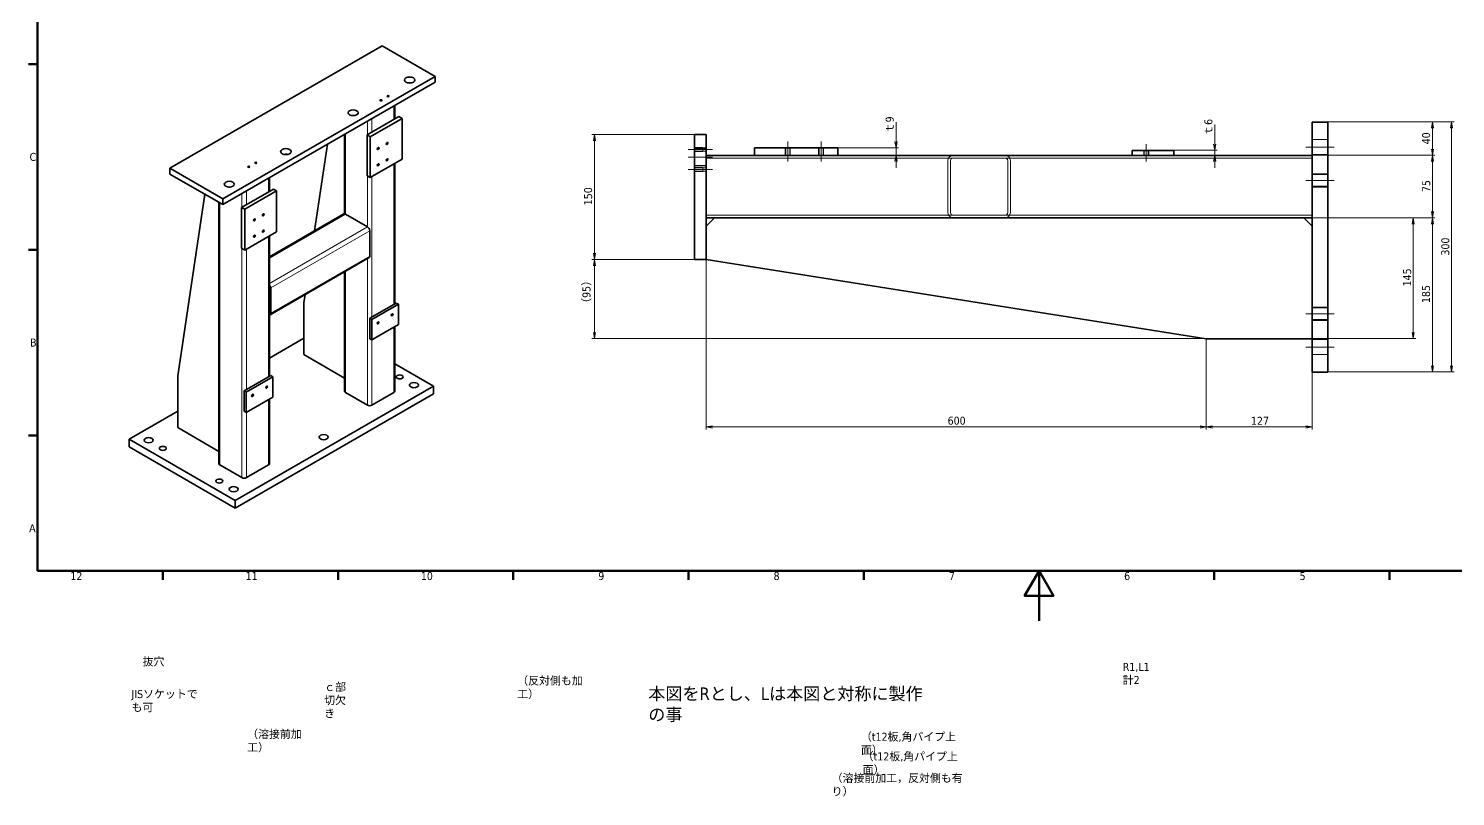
# Model space of a CAD drawing. Header units: millimetres. Extents: x 0 to 2644, y -211 to 1782.
# Drawn here: x 49 to 1761, y -211 to 711 of the extents above; entities that cross this region are included whole.
import ezdxf

# ---------------------------------------------------------------- set-up
doc = ezdxf.new("R2010")
doc.units = ezdxf.units.MM
doc.header["$LTSCALE"] = 3
for name, color, linetype, lineweight in [('Border (ISO)', 7, 'Continuous', 70), ('Centerline (ISO)', 7, 'Continuous', 5), ('Dimension (ISO)', 7, 'Continuous', 25), ('Hidden (ISO)', 7, 'Continuous', 5), ('Symbol (ISO)', 7, 'Continuous', 25), ('Visible (ISO)', 7, 'Continuous', 35), ('Visible Narrow (ISO)', 7, 'Continuous', 5)]:
    doc.layers.add(name, color=color, linetype=linetype, lineweight=lineweight)
doc.styles.add('MX_NOTE_STANDARD', font='tahoma.ttf')
doc.styles.add('Note Text (JIS)', font='tahoma.ttf')
doc.dimstyles.new('Default (JIS)', dxfattribs={"dimscale": 3, "dimtxt": 3.2, "dimasz": 2.5, "dimexe": 1, "dimexo": 0, "dimgap": 0.8, "dimtad": 1, "dimrnd": 1e-08, "dimdsep": 46, "dimtxsty": 'Note Text (JIS)', "dimblk": 'OPEN', "dimcen": 0.09, "dimdle": 10, "dimclrd": 7, "dimclre": 7, "dimclrt": 256, "dimadec": 0, "dimazin": 2, "dimtfac": 0.78125, "dimtmove": 0, "dimatfit": 3, "dimldrblk": 'OPEN', "dimfxl": 1, "dimtolj": 1, "dimtzin": 0, "dimlwd": 0, "dimlwe": 0, "dimarcsym": 0})

# ---------------------------------------------------------------- blocks, each defined once
blk = doc.blocks.new('図面枠 既定の図面枠')
at = {"layer": 'Border (ISO)'}
for p, q in [((20, 222.75), (16.4, 222.75)), ((20, 148.5), (16.4, 148.5)), ((20, 74.25), (16.4, 74.25)), ((70.08, 20), (70.08, 16.4)), ((140.17, 20), (140.17, 16.4)), ((210.25, 20), (210.25, 16.4)), ((280.33, 20), (280.33, 16.4)), ((350.42, 20), (350.42, 16.4)), ((490.58, 20), (490.58, 16.4)), ((560.67, 20), (560.67, 16.4))]:
    blk.add_line(p, q, dxfattribs=at)
at = {"layer": 'Border (ISO)', "flags": 128}
for points in [[(20, 20), (20, 574), (821, 574), (821, 20), (20, 20)], [(420.5, 0), (420.5, 20), (414.73, 10), (426.27, 10), (420.5, 20)]]:
    blk.add_lwpolyline(points, dxfattribs=at)
at = {"layer": 'Border (ISO)', "char_height": 3.2, "attachment_point": 7, "style": 'MX_NOTE_STANDARD'}
for s, insert in [('C', (16.82, 183.97)), ('B', (17.02, 109.78)), ('A', (16.64, 35.53)), ('12', (33.12, 16.4)), ('11', (103.2, 16.4)), ('10', (173.29, 16.33)), ('9', (244.23, 16.34)), ('8', (314.33, 16.33)), ('7', (384.47, 16.4)), ('6', (454.52, 16.33)), ('5', (524.69, 16.33))]:
    blk.add_mtext(s, dxfattribs=dict(at, insert=insert))
blk = doc.blocks.new('_Open')
at = {"color": 0, "linetype": 'ByBlock', "lineweight": -2}
for p, q in [((-1, 0.17), (0, 0)), ((-1, -0.17), (0, 0)), ((0, 0), (-1, 0))]:
    blk.add_line(p, q, dxfattribs=at)
blk = doc.blocks.new('*D79')
at = {"layer": 'Defpoints', "color": 0, "linetype": 'Continuous', "transparency": 16777216}
for p in [(728.1, 583.8), (848.1, 583.8), (848.1, 433.8)]:
    blk.add_point(p, dxfattribs=at)
at = {"layer": 'Dimension (ISO)', "color": 7, "linetype": 'Continuous', "lineweight": 0, "transparency": 16777216}
for p, q in [((848.1, 583.8), (725.1, 583.8)), ((728.1, 441.3), (728.1, 576.3)), ((848.1, 433.8), (725.1, 433.8))]:
    blk.add_line(p, q, dxfattribs=at)
at = {"layer": 'Dimension (ISO)', "color": 7, "linetype": 'Continuous', "lineweight": 0, "transparency": 16777216, "xscale": 7.5, "yscale": 7.5, "zscale": 7.5}
for p, rotation in [((728.1, 583.8), 90), ((728.1, 433.8), 270)]:
    blk.add_blockref('_Open', p, dxfattribs=dict(at, rotation=rotation))
at = {"layer": 'Dimension (ISO)', "linetype": 'Continuous', "lineweight": 5, "transparency": 16777216, "insert": (715.7, 498.9), "char_height": 9.6, "attachment_point": 1, "rotation": 90, "style": 'Note Text (JIS)'}
blk.add_mtext('\\A1;150', dxfattribs=at)
blk = doc.blocks.new('*D80')
at = {"layer": 'Defpoints', "color": 0, "linetype": 'Continuous', "transparency": 16777216}
for p in [(1589.1, 483.8), (1710.4, 483.8), (1589.1, 338.8)]:
    blk.add_point(p, dxfattribs=at)
at = {"layer": 'Dimension (ISO)', "color": 7, "linetype": 'Continuous', "lineweight": 0, "transparency": 16777216}
for p, q in [((1589.1, 483.8), (1713.4, 483.8)), ((1710.4, 346.3), (1710.4, 476.3)), ((1589.1, 338.8), (1713.4, 338.8))]:
    blk.add_line(p, q, dxfattribs=at)
at = {"layer": 'Dimension (ISO)', "color": 7, "linetype": 'Continuous', "lineweight": 0, "transparency": 16777216, "xscale": 7.5, "yscale": 7.5, "zscale": 7.5}
for p, rotation in [((1710.4, 483.8), 90), ((1710.4, 338.8), 270)]:
    blk.add_blockref('_Open', p, dxfattribs=dict(at, rotation=rotation))
at = {"layer": 'Dimension (ISO)', "linetype": 'Continuous', "lineweight": 5, "transparency": 16777216, "insert": (1698.2, 401.5), "char_height": 9.6, "attachment_point": 1, "rotation": 90, "style": 'Note Text (JIS)'}
blk.add_mtext('\\A1;145', dxfattribs=at)
blk = doc.blocks.new('*D81')
at = {"layer": 'Defpoints', "color": 0, "linetype": 'Continuous', "transparency": 16777216}
for p in [(1608.1, 598.8), (1756.4, 598.8), (1608.1, 298.8)]:
    blk.add_point(p, dxfattribs=at)
at = {"layer": 'Dimension (ISO)', "color": 7, "linetype": 'Continuous', "lineweight": 0, "transparency": 16777216}
for p, q in [((1608.1, 598.8), (1759.4, 598.8)), ((1756.4, 306.3), (1756.4, 591.3)), ((1608.1, 298.8), (1759.4, 298.8))]:
    blk.add_line(p, q, dxfattribs=at)
at = {"layer": 'Dimension (ISO)', "color": 7, "linetype": 'Continuous', "lineweight": 0, "transparency": 16777216, "xscale": 7.5, "yscale": 7.5, "zscale": 7.5}
for p, rotation in [((1756.4, 598.8), 90), ((1756.4, 298.8), 270)]:
    blk.add_blockref('_Open', p, dxfattribs=dict(at, rotation=rotation))
at = {"layer": 'Dimension (ISO)', "linetype": 'Continuous', "lineweight": 5, "transparency": 16777216, "insert": (1744, 438.5), "char_height": 9.6, "attachment_point": 1, "rotation": 90, "style": 'Note Text (JIS)'}
blk.add_mtext('\\A1;300', dxfattribs=at)
blk = doc.blocks.new('*D82')
at = {"layer": 'Defpoints', "color": 0, "linetype": 'Continuous', "transparency": 16777216}
for p in [(1589.1, 558.8), (1733.4, 558.8), (1589.1, 483.8)]:
    blk.add_point(p, dxfattribs=at)
at = {"layer": 'Dimension (ISO)', "color": 7, "linetype": 'Continuous', "lineweight": 0, "transparency": 16777216}
for p, q in [((1589.1, 558.8), (1736.4, 558.8)), ((1733.4, 491.3), (1733.4, 551.3)), ((1589.1, 483.8), (1736.4, 483.8))]:
    blk.add_line(p, q, dxfattribs=at)
at = {"layer": 'Dimension (ISO)', "color": 7, "linetype": 'Continuous', "lineweight": 0, "transparency": 16777216, "xscale": 7.5, "yscale": 7.5, "zscale": 7.5}
for p, rotation in [((1733.4, 558.8), 90), ((1733.4, 483.8), 270)]:
    blk.add_blockref('_Open', p, dxfattribs=dict(at, rotation=rotation))
at = {"layer": 'Dimension (ISO)', "linetype": 'Continuous', "lineweight": 5, "transparency": 16777216, "insert": (1721.2, 514.7), "char_height": 9.6, "attachment_point": 1, "rotation": 90, "style": 'Note Text (JIS)'}
blk.add_mtext('\\A1;75', dxfattribs=at)
blk = doc.blocks.new('*D83')
at = {"layer": 'Defpoints', "color": 0, "linetype": 'Continuous', "transparency": 16777216}
for p in [(1608.1, 598.8), (1733.4, 598.8), (1589.1, 558.8)]:
    blk.add_point(p, dxfattribs=at)
at = {"layer": 'Dimension (ISO)', "color": 7, "linetype": 'Continuous', "lineweight": 0, "transparency": 16777216}
for p, q in [((1608.1, 598.8), (1736.4, 598.8)), ((1733.4, 566.3), (1733.4, 591.3)), ((1589.1, 558.8), (1736.4, 558.8))]:
    blk.add_line(p, q, dxfattribs=at)
at = {"layer": 'Dimension (ISO)', "color": 7, "linetype": 'Continuous', "lineweight": 0, "transparency": 16777216, "xscale": 7.5, "yscale": 7.5, "zscale": 7.5}
for p, rotation in [((1733.4, 598.8), 90), ((1733.4, 558.8), 270)]:
    blk.add_blockref('_Open', p, dxfattribs=dict(at, rotation=rotation))
at = {"layer": 'Dimension (ISO)', "linetype": 'Continuous', "lineweight": 5, "transparency": 16777216, "insert": (1721, 572), "char_height": 9.6, "attachment_point": 1, "rotation": 90, "style": 'Note Text (JIS)'}
blk.add_mtext('\\A1;40', dxfattribs=at)
blk = doc.blocks.new('*D84')
at = {"layer": 'Defpoints', "color": 0, "linetype": 'Continuous', "transparency": 16777216}
for p in [(1589.1, 483.8), (1608.1, 298.8), (1733.4, 298.8)]:
    blk.add_point(p, dxfattribs=at)
at = {"layer": 'Dimension (ISO)', "color": 7, "linetype": 'Continuous', "lineweight": 0, "transparency": 16777216}
for p, q in [((1589.1, 483.8), (1736.4, 483.8)), ((1733.4, 476.3), (1733.4, 306.3)), ((1608.1, 298.8), (1736.4, 298.8))]:
    blk.add_line(p, q, dxfattribs=at)
at = {"layer": 'Dimension (ISO)', "color": 7, "linetype": 'Continuous', "lineweight": 0, "transparency": 16777216, "xscale": 7.5, "yscale": 7.5, "zscale": 7.5}
for p, rotation in [((1733.4, 483.8), 90), ((1733.4, 298.8), 270)]:
    blk.add_blockref('_Open', p, dxfattribs=dict(at, rotation=rotation))
at = {"layer": 'Dimension (ISO)', "linetype": 'Continuous', "lineweight": 5, "transparency": 16777216, "insert": (1720.9, 381.5), "char_height": 9.6, "attachment_point": 1, "rotation": 90, "style": 'Note Text (JIS)'}
blk.add_mtext('\\A1;185', dxfattribs=at)
blk = doc.blocks.new('*D85')
at = {"layer": 'Defpoints', "color": 0, "linetype": 'Continuous', "transparency": 16777216}
for p in [(1462.1, 338.8), (1589.1, 298.8), (1462.1, 232.8)]:
    blk.add_point(p, dxfattribs=at)
at = {"layer": 'Dimension (ISO)', "color": 7, "linetype": 'Continuous', "lineweight": 0, "transparency": 16777216}
for p, q in [((1462.1, 338.8), (1462.1, 229.8)), ((1589.1, 298.8), (1589.1, 229.8)), ((1581.6, 232.8), (1469.6, 232.8))]:
    blk.add_line(p, q, dxfattribs=at)
at = {"layer": 'Dimension (ISO)', "color": 7, "linetype": 'Continuous', "lineweight": 0, "transparency": 16777216, "xscale": 7.5, "yscale": 7.5, "zscale": 7.5, "rotation": 180}
blk.add_blockref('_Open', (1462.1, 232.8), dxfattribs=at)
at = {"layer": 'Dimension (ISO)', "color": 7, "linetype": 'Continuous', "lineweight": 0, "transparency": 16777216, "xscale": 7.5, "yscale": 7.5, "zscale": 7.5}
blk.add_blockref('_Open', (1589.1, 232.8), dxfattribs=at)
at = {"layer": 'Dimension (ISO)', "linetype": 'Continuous', "lineweight": 5, "transparency": 16777216, "insert": (1515.7, 245), "char_height": 9.6, "attachment_point": 1, "style": 'Note Text (JIS)'}
blk.add_mtext('\\A1;127', dxfattribs=at)
blk = doc.blocks.new('*D86')
at = {"layer": 'Defpoints', "color": 0, "linetype": 'Continuous', "transparency": 16777216}
for p in [(862.1, 433.8), (1462.1, 338.8), (1462.1, 232.8)]:
    blk.add_point(p, dxfattribs=at)
at = {"layer": 'Dimension (ISO)', "color": 7, "linetype": 'Continuous', "lineweight": 0, "transparency": 16777216}
for p, q in [((862.1, 433.8), (862.1, 229.8)), ((1462.1, 338.8), (1462.1, 229.8)), ((869.6, 232.8), (1454.6, 232.8))]:
    blk.add_line(p, q, dxfattribs=at)
at = {"layer": 'Dimension (ISO)', "color": 7, "linetype": 'Continuous', "lineweight": 0, "transparency": 16777216, "xscale": 7.5, "yscale": 7.5, "zscale": 7.5, "rotation": 180}
blk.add_blockref('_Open', (862.1, 232.8), dxfattribs=at)
at = {"layer": 'Dimension (ISO)', "color": 7, "linetype": 'Continuous', "lineweight": 0, "transparency": 16777216, "xscale": 7.5, "yscale": 7.5, "zscale": 7.5}
blk.add_blockref('_Open', (1462.1, 232.8), dxfattribs=at)
at = {"layer": 'Dimension (ISO)', "linetype": 'Continuous', "lineweight": 5, "transparency": 16777216, "insert": (1151.8, 245.2), "char_height": 9.6, "attachment_point": 1, "style": 'Note Text (JIS)'}
blk.add_mtext('\\A1;600', dxfattribs=at)
blk = doc.blocks.new('*D87')
at = {"layer": 'Defpoints', "color": 0, "linetype": 'Continuous', "transparency": 16777216}
for p in [(848.1, 433.8), (728.1, 338.8), (1462.1, 338.8)]:
    blk.add_point(p, dxfattribs=at)
at = {"layer": 'Dimension (ISO)', "color": 7, "linetype": 'Continuous', "lineweight": 0, "transparency": 16777216}
for p, q in [((848.1, 433.8), (725.1, 433.8)), ((728.1, 426.3), (728.1, 346.3)), ((1462.1, 338.8), (725.1, 338.8))]:
    blk.add_line(p, q, dxfattribs=at)
at = {"layer": 'Dimension (ISO)', "color": 7, "linetype": 'Continuous', "lineweight": 0, "transparency": 16777216, "xscale": 7.5, "yscale": 7.5, "zscale": 7.5}
for p, rotation in [((728.1, 433.8), 90), ((728.1, 338.8), 270)]:
    blk.add_blockref('_Open', p, dxfattribs=dict(at, rotation=rotation))
at = {"layer": 'Dimension (ISO)', "linetype": 'Continuous', "lineweight": 5, "transparency": 16777216, "insert": (713.7, 374.6), "char_height": 9.6, "attachment_point": 1, "rotation": 90, "style": 'Note Text (JIS)'}
blk.add_mtext('\\A1;\\fTahoma|b0|i0;（95）', dxfattribs=at)
blk = doc.blocks.new('*D88')
at = {"layer": 'Defpoints', "color": 0, "linetype": 'Continuous', "transparency": 16777216}
for p in [(1423.1, 564.8), (1466.7, 558.8), (1472.2, 558.8)]:
    blk.add_point(p, dxfattribs=at)
at = {"layer": 'Dimension (ISO)', "color": 7, "linetype": 'Continuous', "lineweight": 0, "transparency": 16777216}
for p, q in [((1472.2, 572.3), (1472.2, 595.9)), ((1423.1, 564.8), (1475.2, 564.8)), ((1472.2, 558.8), (1472.2, 564.8)), ((1472.2, 551.3), (1472.2, 543.8))]:
    blk.add_line(p, q, dxfattribs=at)
at = {"layer": 'Dimension (ISO)', "color": 7, "linetype": 'Continuous', "lineweight": 0, "transparency": 16777216, "xscale": 7.5, "yscale": 7.5, "zscale": 7.5}
for p, rotation in [((1472.2, 564.8), 270), ((1472.2, 558.8), 90)]:
    blk.add_blockref('_Open', p, dxfattribs=dict(at, rotation=rotation))
at = {"layer": 'Dimension (ISO)', "linetype": 'Continuous', "lineweight": 5, "transparency": 16777216, "insert": (1459.8, 582.2), "char_height": 9.6, "attachment_point": 1, "rotation": 90, "style": 'Note Text (JIS)'}
blk.add_mtext('\\A1;\\fTahoma|b0|i0;ｔ6', dxfattribs=at)
blk = doc.blocks.new('*D89')
at = {"layer": 'Defpoints', "color": 0, "linetype": 'Continuous', "transparency": 16777216}
for p in [(1020.1, 567.8), (1082.8, 558.8), (1089.9, 558.8)]:
    blk.add_point(p, dxfattribs=at)
at = {"layer": 'Dimension (ISO)', "color": 7, "linetype": 'Continuous', "lineweight": 0, "transparency": 16777216}
for p, q in [((1089.9, 575.3), (1089.9, 598.7)), ((1020.1, 567.8), (1092.9, 567.8)), ((1089.9, 558.8), (1089.9, 567.8)), ((1089.9, 551.3), (1089.9, 543.8))]:
    blk.add_line(p, q, dxfattribs=at)
at = {"layer": 'Dimension (ISO)', "color": 7, "linetype": 'Continuous', "lineweight": 0, "transparency": 16777216, "xscale": 7.5, "yscale": 7.5, "zscale": 7.5}
for p, rotation in [((1089.9, 567.8), 270), ((1089.9, 558.8), 90)]:
    blk.add_blockref('_Open', p, dxfattribs=dict(at, rotation=rotation))
at = {"layer": 'Dimension (ISO)', "linetype": 'Continuous', "lineweight": 5, "transparency": 16777216, "insert": (1077.5, 585.2), "char_height": 9.6, "attachment_point": 1, "rotation": 90, "style": 'Note Text (JIS)'}
blk.add_mtext('\\A1;\\fTahoma|b0|i0;ｔ9', dxfattribs=at)

msp = doc.modelspace()

# ---------------------------------------------------------------- linework, layer by layer
at = {"layer": 'Centerline (ISO)', "linetype": 'Continuous'}
for p, q in [((869.5648, 565.7619), (840.5648, 565.7619)), ((960.0648, 551.2619), (960.0648, 575.2619)), ((1000.0648, 551.2619), (1000.0648, 575.2619)), ((1390.0648, 551.2619), (1390.0648, 572.2619)), ((1615.5648, 568.7619), (1581.5648, 568.7619)), ((869.5648, 556.7619), (840.5648, 556.7619)), ((869.5648, 541.7619), (840.5648, 541.7619)), ((1615.5648, 528.7619), (1581.5648, 528.7619)), ((1615.5648, 368.7619), (1581.5648, 368.7619)), ((1615.5648, 328.7619), (1581.5648, 328.7619))]:
    msp.add_line(p, q, dxfattribs=at)
at = {"layer": 'Hidden (ISO)'}
for p, q in [((858.0648, 568.2619), (848.0648, 568.2619)), ((862.0648, 567.8289), (848.0648, 567.8289)), ((862.0648, 567.2619), (848.0648, 567.2619)), ((862.0648, 566.7619), (848.0648, 566.7619)), ((858.0648, 563.2619), (858.0648, 568.2619)), ((957.0648, 567.7619), (957.0648, 558.7619)), ((957.6063, 558.7619), (957.6063, 567.7619)), ((962.5233, 558.7619), (962.5233, 567.7619)), ((963.0648, 558.7619), (963.0648, 567.7619)), ((997.0648, 567.7619), (997.0648, 558.7619)), ((997.6063, 558.7619), (997.6063, 567.7619)), ((1002.5233, 558.7619), (1002.5233, 567.7619)), ((1003.0648, 558.7619), (1003.0648, 567.7619)), ((1608.0648, 577.7619), (1589.0648, 577.7619)), ((862.0648, 563.6949), (848.0648, 563.6949)), ((848.0648, 563.2619), (858.0648, 563.2619)), ((1589.0648, 555.5619), (862.0648, 555.5619)), ((1152.0648, 490.1619), (1152.0648, 552.3619)), ((1155.2648, 552.3619), (1155.2648, 490.1619)), ((1223.8648, 490.1619), (1223.8648, 552.3619)), ((1227.0648, 552.3619), (1227.0648, 490.1619)), ((1387.0648, 564.7619), (1387.0648, 558.7619)), ((1387.6063, 558.7619), (1387.6063, 564.7619)), ((1392.5233, 558.7619), (1392.5233, 564.7619)), ((1393.0648, 558.7619), (1393.0648, 564.7619)), ((1608.0648, 559.7619), (1589.0648, 559.7619)), ((862.0648, 546.7619), (848.0648, 546.7619)), ((862.0648, 546.2619), (848.0648, 546.2619)), ((858.0648, 544.2619), (848.0648, 544.2619)), ((862.0648, 543.8289), (848.0648, 543.8289)), ((862.0648, 539.6949), (848.0648, 539.6949)), ((848.0648, 539.2619), (858.0648, 539.2619)), ((858.0648, 539.2619), (858.0648, 544.2619)), ((1608.0648, 536.7619), (1589.0648, 536.7619)), ((1608.0648, 535.6794), (1589.0648, 535.6794)), ((1608.0648, 521.8444), (1589.0648, 521.8444)), ((1589.0648, 520.7619), (1608.0648, 520.7619)), ((1589.0648, 486.9619), (862.0648, 486.9619)), ((1608.0648, 376.7619), (1589.0648, 376.7619)), ((1608.0648, 375.6794), (1589.0648, 375.6794)), ((1608.0648, 361.8444), (1589.0648, 361.8444)), ((1589.0648, 360.7619), (1608.0648, 360.7619)), ((1608.0648, 337.7619), (1589.0648, 337.7619)), ((1608.0648, 319.7619), (1589.0648, 319.7619))]:
    msp.add_line(p, q, dxfattribs=at)
for centre, radius, start, end in [((1158.4648, 552.3619), 6.4, 90, 180), ((1158.4648, 552.3619), 3.2, 90, 180), ((1220.6648, 552.3619), 6.4, 0, 90), ((1220.6648, 552.3619), 3.2, 0, 90), ((1158.4648, 490.1619), 6.4, 180, 270), ((1158.4648, 490.1619), 3.2, 180, 270), ((1220.6648, 490.1619), 3.2, 270, 0), ((1220.6648, 490.1619), 6.4, 270, 0)]:
    msp.add_arc(centre, radius, start, end, dxfattribs=at)
at = {"layer": 'Visible (ISO)'}
for p, q in [((473.3404, 690.214), (218.7819, 543.2447)), ((536.98, 653.4717), (473.3404, 690.214)), ((282.4215, 506.5023), (536.98, 653.4717)), ((536.98, 646.6131), (536.98, 653.4717)), ((282.4215, 499.6437), (536.98, 646.6131)), ((488.7203, 602.5838), (488.7203, 618.7504)), ((493.4929, 605.3392), (455.3091, 583.2938)), ((497.3113, 603.1347), (459.1275, 581.0893)), ((493.4929, 605.3392), (497.3113, 603.1347)), ((497.3113, 554.1449), (497.3113, 603.1347)), ((428.2619, 488.6458), (428.2619, 583.8447)), ((455.3091, 583.2938), (455.3091, 534.304)), ((455.3091, 583.2938), (459.1275, 581.0893)), ((862.0648, 583.7619), (848.0648, 583.7619)), ((848.0648, 433.7619), (848.0648, 583.7619)), ((862.0648, 433.7619), (862.0648, 583.7619)), ((1608.0648, 598.7619), (1589.0648, 598.7619)), ((1589.0648, 298.7619), (1589.0648, 598.7619)), ((1608.0648, 298.7619), (1608.0648, 598.7619)), ((407.9113, 572.0953), (392.4478, 468.2502)), ((459.1275, 581.0893), (459.1275, 532.0995)), ((920.0648, 567.7619), (1020.0648, 567.7619)), ((920.0648, 558.7619), (920.0648, 567.7619)), ((1020.0648, 558.7619), (1020.0648, 567.7619)), ((459.1275, 532.0995), (497.3113, 554.1449)), ((488.7203, 380.66), (488.7203, 549.1849)), ((920.0648, 558.7619), (862.0648, 558.7619)), ((920.0648, 558.7619), (1020.0648, 558.7619)), ((1373.0648, 558.7619), (1020.0648, 558.7619)), ((1373.0648, 564.7619), (1423.0648, 564.7619)), ((1373.0648, 558.7619), (1373.0648, 564.7619)), ((1373.0648, 558.7619), (1423.0648, 558.7619)), ((1423.0648, 558.7619), (1423.0648, 564.7619)), ((1589.0648, 558.7619), (1423.0648, 558.7619)), ((218.7819, 543.2447), (282.4215, 506.5023)), ((218.7819, 536.3861), (218.7819, 543.2447)), ((218.7819, 536.3861), (282.4215, 499.6437)), ((338.1066, 515.6269), (338.1066, 531.7935)), ((455.3091, 534.304), (459.1275, 532.0995)), ((342.8792, 518.3823), (304.6954, 496.3369)), ((346.6975, 516.1778), (308.5138, 494.1324)), ((342.8792, 518.3823), (346.6975, 516.1778)), ((346.6975, 467.188), (346.6975, 516.1778)), ((260.5613, 512.2647), (228.1157, 294.3765)), ((277.6482, 188.8035), (277.6482, 502.3997)), ((282.4215, 499.6437), (282.4215, 506.5023)), ((304.6954, 496.3369), (304.6954, 447.3471)), ((304.6954, 496.3369), (308.5138, 494.1324)), ((308.5138, 494.1324), (308.5138, 445.1426)), ((427.4666, 488.4683), (338.1066, 436.8763)), ((429.3866, 488.2781), (455.7758, 473.0423)), ((862.0648, 473.7619), (872.0648, 483.7619)), ((1589.0648, 483.7619), (862.0648, 483.7619)), ((1579.0648, 483.7619), (1589.0648, 473.7619)), ((308.5138, 445.1426), (346.6975, 467.188)), ((338.1066, 293.7031), (338.1066, 462.228)), ((458.4911, 468.3393), (458.4911, 437.8676)), ((304.6954, 447.3471), (308.5138, 445.1426)), ((457.6958, 436.1097), (338.9019, 367.524)), ((862.0648, 433.7619), (848.0648, 433.7619)), ((862.0648, 433.7619), (1462.0648, 338.7619)), ((428.2619, 275.7604), (428.2619, 419.1161)), ((338.3395, 370.0657), (338.3395, 400.5374)), ((339.6972, 399.7536), (339.6972, 369.2819)), ((381.0744, 391.8723), (379.578, 381.8233)), ((379.578, 319.6062), (379.578, 381.8233)), ((490.3109, 381.5783), (458.4911, 363.2072)), ((492.8565, 380.1086), (461.0367, 361.7375)), ((490.3109, 381.5783), (492.8565, 380.1086)), ((492.8565, 355.6137), (492.8565, 380.1086)), ((458.4911, 363.2072), (458.4911, 338.7123)), ((458.4911, 363.2072), (461.0367, 361.7375)), ((461.0367, 361.7375), (461.0367, 337.2426)), ((461.0367, 337.2426), (492.8565, 355.6137)), ((488.7203, 275.7604), (488.7203, 353.2257)), ((379.578, 339.2022), (338.1066, 315.2586)), ((458.4911, 338.7123), (461.0367, 337.2426)), ((1589.0648, 338.7619), (1462.0648, 338.7619)), ((428.2619, 291.4986), (379.578, 319.6062)), ((534.8587, 281.8841), (488.7203, 308.5221)), ((228.1157, 232.1595), (228.1157, 294.3765)), ((339.6972, 294.6215), (307.8774, 276.2503)), ((342.2428, 293.1518), (310.423, 274.7806)), ((339.6972, 294.6215), (342.2428, 293.1518)), ((342.2428, 268.6569), (342.2428, 293.1518)), ((1608.0648, 298.7619), (1589.0648, 298.7619)), ((297.2708, 144.7127), (534.8587, 281.8841)), ((307.8774, 276.2503), (307.8774, 251.7554)), ((307.8774, 276.2503), (310.423, 274.7806)), ((310.423, 274.7806), (310.423, 250.2857)), ((455.7758, 258.9569), (429.3866, 274.1927)), ((487.5956, 274.1927), (461.2064, 258.9569)), ((534.8587, 272.576), (534.8587, 281.8841)), ((297.2708, 135.4046), (534.8587, 272.576)), ((310.423, 250.2857), (342.2428, 268.6569)), ((338.1066, 188.8035), (338.1066, 266.2688)), ((228.1157, 251.7554), (169.9916, 218.1974)), ((307.8774, 251.7554), (310.423, 250.2857)), ((277.6482, 203.5619), (228.1157, 232.1595)), ((169.9916, 218.1974), (297.2708, 144.7127)), ((169.9916, 208.8893), (169.9916, 218.1974)), ((169.9916, 208.8893), (297.2708, 135.4046)), ((305.1621, 172), (278.7729, 187.2358)), ((336.9819, 187.2358), (310.5927, 172)), ((297.2708, 135.4046), (297.2708, 144.7127))]:
    msp.add_line(p, q, dxfattribs=at)
for centre, major_axis in [((506.433, 649.0626), (6.3, 0)), ((472.0676, 624.8127), (1.2402, 0)), ((480.5529, 629.7116), (1.2402, 0)), ((438.5507, 609.8708), (6, 0)), ((357.9405, 563.3305), (6.3, 0)), ((468.6735, 567.0047), (-0.7376, -1.2775)), ((479.2801, 573.1284), (-0.7376, -1.2775)), ((321.8781, 549.8583), (1.2402, 0)), ((468.6735, 547.4088), (-0.7376, -1.2775)), ((479.2801, 553.5325), (-0.7376, -1.2775)), ((313.3928, 544.9593), (1.2402, 0)), ((290.0583, 524.1386), (6, 0)), ((320.181, 481.2726), (-0.7376, -1.2775)), ((330.7876, 487.3963), (-0.7376, -1.2775)), ((320.181, 461.6767), (-0.7376, -1.2775)), ((330.7876, 467.8004), (-0.7376, -1.2775)), ((485.4319, 367.4938), (-0.7376, -1.2775)), ((468.4613, 357.6958), (-0.7376, -1.2775)), ((494.5536, 292.9068), (4.1505, 0)), ((334.8181, 280.5369), (-0.7376, -1.2775)), ((511.5241, 283.1089), (5.4, 0)), ((317.8476, 270.7389), (-0.7376, -1.2775)), ((403.3368, 220.6469), (5.4, 0)), ((193.3261, 216.9726), (5.4, 0)), ((210.2966, 207.1747), (4.1505, 0)), ((278.1789, 167.9828), (4.1505, 0)), ((295.1495, 158.1849), (5.4, 0))]:
    msp.add_ellipse(centre, major_axis=major_axis, ratio=0.577350269, dxfattribs=at)
for centre, major_axis, start_param, end_param in [((506.433, 642.204), (-6.3, 0), 4.372552071, 5.05222589), ((438.5507, 603.0122), (-6, 0), 4.570491926, 4.854286035), ((357.9405, 556.4719), (-6.3, 0), 4.372552071, 5.05222589), ((290.0583, 517.2801), (-6, 0), 4.570491926, 4.854286035), ((429.3866, 485.1428), (-1.92, 3.3255), 5.497787144, 6.283185307), ((455.7758, 469.9069), (1.92, -3.3255), 0.785398163, 2.35619449), ((455.7758, 439.4353), (1.92, -3.3255), 0, 0.785398163), ((336.9819, 401.3212), (1.92, -3.3255), 0.785398163, 1.929115904), ((336.9819, 401.3212), (-0.96, 1.6628), 3.926990817, 4.52149354), ((336.9819, 370.8496), (0.96, -1.6628), 0.190895441, 0.785398163), ((336.9819, 370.8496), (1.92, -3.3255), 5.92486573, 7.068583471), ((432.1019, 275.7604), (-3.84, 0), 0, 0.785398163), ((484.8803, 275.7604), (3.84, 0), 5.497787144, 6.283185307), ((458.4911, 260.5246), (-3.84, 0), 0.785398163, 2.35619449), ((281.4882, 188.8035), (-3.84, 0), 0, 0.785398163), ((334.2666, 188.8035), (3.84, 0), 5.497787144, 6.283185307), ((307.8774, 173.5677), (-3.84, 0), 0.785398163, 2.35619449)]:
    msp.add_ellipse(centre, major_axis=major_axis, ratio=0.577350269, start_param=start_param, end_param=end_param, dxfattribs=at)
at = {"layer": 'Visible Narrow (ISO)'}
for p, q in [((487.5956, 601.9344), (487.5956, 618.1011)), ((455.7758, 583.5633), (455.7758, 599.7299)), ((461.2064, 586.6986), (461.2064, 602.8652)), ((429.3866, 488.2781), (429.3866, 584.4941)), ((487.5956, 380.0107), (487.5956, 548.5356)), ((336.9819, 514.9775), (336.9819, 531.1442)), ((455.7758, 473.0423), (455.7758, 534.0346)), ((461.2064, 364.7748), (461.2064, 533.2997)), ((310.5927, 499.7417), (310.5927, 515.9084)), ((278.7729, 187.2358), (278.7729, 501.7503)), ((305.1621, 496.6064), (305.1621, 512.773)), ((429.3866, 488.2781), (338.1066, 435.5776)), ((455.7758, 473.0423), (338.1066, 405.1059)), ((458.4911, 468.3393), (339.6972, 399.7536)), ((305.1621, 172), (305.1621, 447.0777)), ((310.5927, 277.818), (310.5927, 446.3428)), ((336.9819, 293.0538), (336.9819, 461.5787)), ((458.4911, 437.8676), (339.6972, 369.2819)), ((455.7758, 258.9569), (455.7758, 435.0012)), ((429.3866, 274.1927), (429.3866, 419.7654)), ((338.3395, 400.5374), (338.1066, 400.4029)), ((338.3395, 370.0657), (338.1066, 369.9313)), ((487.5956, 274.1927), (487.5956, 352.5764)), ((461.2064, 258.9569), (461.2064, 337.3406)), ((336.9819, 187.2358), (336.9819, 265.6195)), ((310.5927, 172), (310.5927, 250.3837))]:
    msp.add_line(p, q, dxfattribs=at)

# ---------------------------------------------------------------- block references
at = {"xscale": 3, "yscale": 3, "zscale": 3}
msp.add_blockref('図面枠 既定の図面枠', (0, 0), dxfattribs=at)

# ---------------------------------------------------------------- texts
at = {"layer": 'Symbol (ISO)', "attachment_point": 1, "style": 'Note Text (JIS)'}
for s, insert, char_height, width in [('\\fTahoma|b0|i0;抜穴', (186.053, -43.8931), 9.6, 26.403891), ('\\fTahoma|b0|i0;（反対側も加工）', (635.4646, -66.8312), 9.6, 89.278443), ('\\fTahoma|b0|i0;JISソケットでも可', (172.7693, -82.8526), 9.6, 89.091733), ('\\fTahoma|b0|i0;{\\H0.0000;本図をRとし、Lは本図と対称に製作の事}', (792.7172, -79.7124), 15, 329.477291), ('\\fTahoma|b0|i0;（溶接前加工）', (311.4747, -130.8828), 9.6, 79.219451), ('\\fTahoma|b0|i0;（t12板,角パイプ上面）', (1047.7835, -134.1031), 9.6, 119.3154), ('\\fTahoma|b0|i0;（t12板,角パイプ上面）', (1049.9008, -157.692), 9.6, 119.3154), ('\\fTahoma|b0|i0;（溶接前加工，反対側も有り）', (1012.6811, -183.7002), 9.6, 159.154615)]:
    msp.add_mtext(s, dxfattribs=dict(at, insert=insert, char_height=char_height, width=width))
at = {"layer": 'Symbol (ISO)', "char_height": 9.6, "attachment_point": 1, "line_spacing_factor": 0.987884, "style": 'Note Text (JIS)'}
for s, insert, width in [('\\fTahoma|b0|i0;R1,L1\\P\\fTahoma|b0|i0;計2', (1361.8872, -50.2221), 33.164345), ('\\fTahoma|b0|i0;ｃ部\\P\\fTahoma|b0|i0;切欠き', (403.9064, -74.4824), 36.353971)]:
    msp.add_mtext(s, dxfattribs=dict(at, insert=insert, width=width))

# ---------------------------------------------------------------- dimensions: what is measured, and where the dimension line sits
at = {"layer": 'Dimension (ISO)', "color": 7, "linetype": 'Continuous', "lineweight": 5}
for base, p1, p2, angle, text, override, picture, middle in [((1089.8997, 558.7619), (1020.0648, 567.7619), (1082.7733, 558.7619), 270, '\\fTahoma|b0|i0;ｔ<>', {"dimgap": 0.8, "dimdec": 2, "dimse2": 1, "dimtol": 0, "dimlim": 0, "dimtp": 0, "dimtm": 0, "dimtdec": 2, "dimtofl": 1, "dimatfit": 1}, '*D89', (1089.8997, 590.7555)), ((1472.1802, 558.7619), (1423.0648, 564.7619), (1466.6571, 558.7619), 270, '\\fTahoma|b0|i0;ｔ<>', {"dimgap": 0.8, "dimdec": 2, "dimse2": 1, "dimtol": 0, "dimlim": 0, "dimtp": 0, "dimtm": 0, "dimtdec": 2, "dimtofl": 1, "dimatfit": 1}, '*D88', (1472.1802, 587.8136)), ((728.0648, 338.7619), (848.0648, 433.7619), (1462.0648, 338.7619), 90, '\\fTahoma|b0|i0;（<>）', {"dimgap": 0.8, "dimdec": 2, "dimtol": 0, "dimlim": 0, "dimtp": 0, "dimtm": 0, "dimtdec": 2, "dimtofl": 0, "dimatfit": 1}, '*D87', (728.0648, 386.2619))]:
    dim = msp.add_linear_dim(base=base, p1=p1, p2=p2, angle=angle, text=text, dimstyle='Default (JIS)', override=override, dxfattribs=at)
    dim.commit()
    dim.dimension.update_dxf_attribs({"geometry": picture, "text_midpoint": middle, "dimtype": 160})
for base, p1, p2, picture, middle in [((728.0648, 583.7619), (848.0648, 433.7619), (848.0648, 583.7619), '*D79', (728.0648, 508.7619)), ((1733.3799, 598.7619), (1589.0648, 558.7619), (1608.0648, 598.7619), '*D83', (1733.3799, 578.7619)), ((1756.3925, 598.7619), (1608.0648, 298.7619), (1608.0648, 598.7619), '*D81', (1756.3925, 448.7619)), ((1733.3799, 558.7619), (1589.0648, 483.7619), (1589.0648, 558.7619), '*D82', (1733.3799, 521.2619)), ((1710.3981, 483.7619), (1589.0648, 338.7619), (1589.0648, 483.7619), '*D80', (1710.3981, 411.2619)), ((1733.3799, 298.7619), (1589.0648, 483.7619), (1608.0648, 298.7619), '*D84', (1733.3799, 391.2619))]:
    dim = msp.add_linear_dim(base=base, p1=p1, p2=p2, angle=90, dimstyle='Default (JIS)', override={"dimgap": 0.8, "dimdec": 2, "dimtol": 0, "dimlim": 0, "dimtp": 0, "dimtm": 0, "dimtdec": 2, "dimtofl": 0, "dimatfit": 1}, dxfattribs=at)
    dim.commit()
    dim.dimension.update_dxf_attribs({"geometry": picture, "text_midpoint": middle, "dimtype": 160})
for p1, picture, middle in [((862.0648, 433.7619), '*D86', (1162.0648, 232.7619)), ((1589.0648, 298.7619), '*D85', (1525.5648, 232.7619))]:
    dim = msp.add_linear_dim(base=(1462.0648, 232.7619), p1=p1, p2=(1462.0648, 338.7619), dimstyle='Default (JIS)', override={"dimgap": 0.8, "dimdec": 2, "dimtol": 0, "dimlim": 0, "dimtp": 0, "dimtm": 0, "dimtdec": 2, "dimtofl": 0, "dimatfit": 1}, dxfattribs=at)
    dim.commit()
    dim.dimension.update_dxf_attribs({"geometry": picture, "text_midpoint": middle, "dimtype": 160})

doc.saveas('drawing.dxf')
